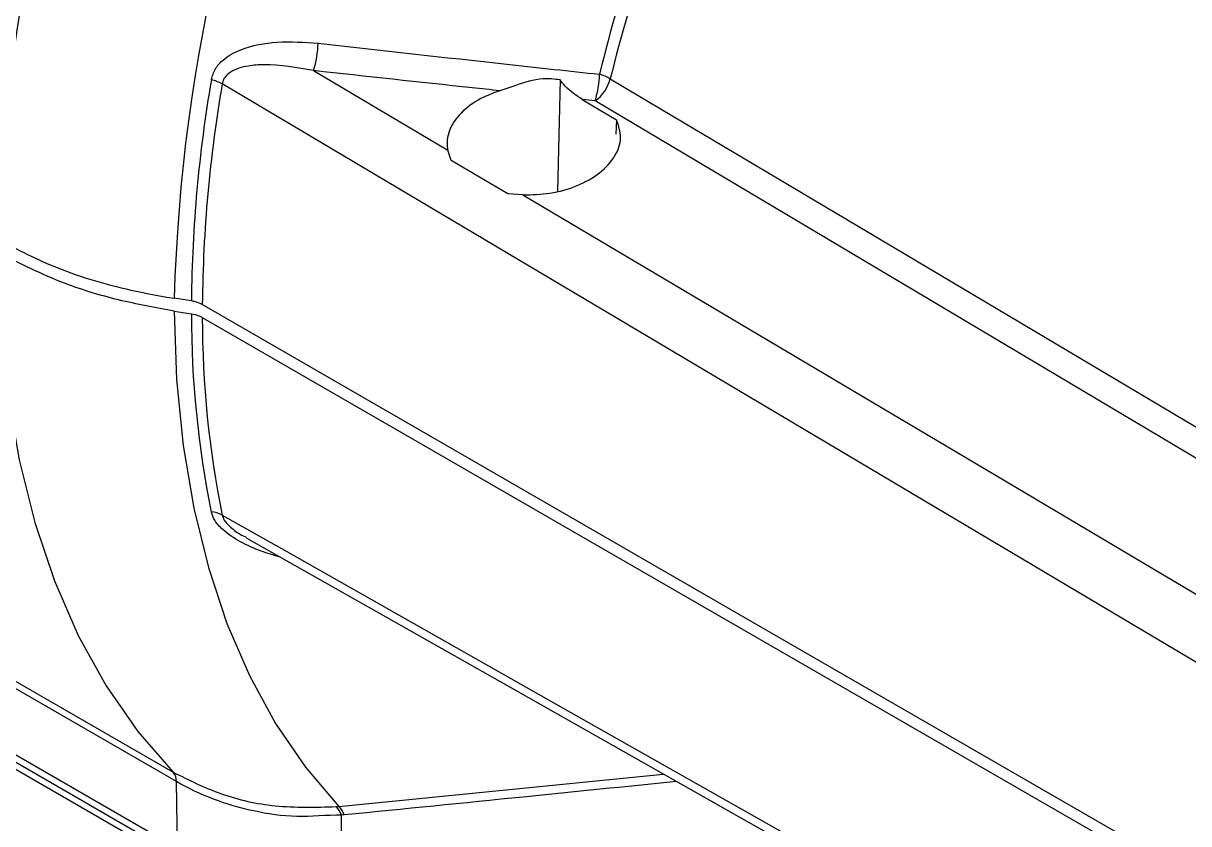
# Model space of a CAD drawing. Extents: x 16.5 to 113.1, y 4.4 to 84.5.
# Drawn here: x 24.843 to 27.816, y 63.281 to 65.324 of the extents above; entities that cross this region are included whole.
import ezdxf

# ---------------------------------------------------------------- set-up
doc = ezdxf.new("R2010")
doc.units = 0
doc.header["$MEASUREMENT"] = 0
doc.layers.add('OBJECT', color=7, linetype='CONTINUOUS')

msp = doc.modelspace()

# ---------------------------------------------------------------- linework, layer by layer
at = {"layer": 'OBJECT'}
for p, q in [((25.5837, 65.2036), (25.926, 65.0004)), ((26.2124, 65.1801), (26.2061, 64.8964)), ((26.2691, 65.1301), (26.3566, 65.0784)), ((26.3022, 65.1266), (26.2691, 65.1301)), ((26.3566, 65.0784), (26.3552, 65.0411)), ((25.9347, 64.9739), (25.926, 65.0004)), ((26.079, 64.8888), (25.9347, 64.9739)), ((26.1176, 64.8866), (26.079, 64.8888)), ((25.272, 64.6157), (25.2281, 64.6225)), ((28.6118, 62.6944), (25.2998, 64.6064)), ((25.2281, 64.5898), (25.272, 64.583)), ((25.2998, 64.5738), (28.6118, 62.6618)), ((25.2338, 63.3891), (24.6351, 63.7347)), ((24.8216, 63.6462), (25.2256, 63.4129)), ((24.5626, 63.6082), (25.2364, 63.2192)), ((25.2465, 63.1936), (24.5727, 63.5826)), ((24.7269, 63.4763), (25.4008, 63.0873)), ((25.2364, 63.2192), (25.2338, 63.3891)), ((25.6478, 63.3257), (26.4757, 63.4083)), ((25.6412, 63.325), (25.6478, 63.3257)), ((25.6567, 63.1043), (25.6551, 63.3032))]:
    msp.add_line(p, q, dxfattribs=at)
at = {"layer": 'OBJECT', "flags": 128}
for points in [[(26.3406, 65.1829), (26.4162, 65.1379), (26.7656, 64.9301), (28.1633, 64.0987), (29.236, 63.4607)], [(28.6949, 63.1824), (28.5186, 63.2872), (27.8132, 63.7063), (25.3506, 65.1697)], [(29.1974, 63.4034), (28.2878, 63.9447), (27.3784, 64.486), (26.3022, 65.1266)], [(26.1176, 64.8866), (26.433, 64.6994), (27.3437, 64.1589), (28.4048, 63.5291)], [(24.7798, 64.7392), (24.7863, 64.5552), (24.804, 64.3786), (24.8327, 64.2101), (24.8723, 64.0507), (24.9226, 63.901), (24.9834, 63.7617), (25.0544, 63.6336), (25.1352, 63.5171), (25.2256, 63.4129)], [(25.2281, 64.5898), (25.2343, 64.415), (25.2509, 64.2471), (25.278, 64.0869), (25.3152, 63.9351), (25.3626, 63.7925), (25.4198, 63.6596), (25.4867, 63.5372), (25.5628, 63.4257), (25.6478, 63.3257)], [(25.3506, 64.0691), (25.5151, 63.9759), (26.2204, 63.5766), (28.6949, 62.1757)], [(25.4113, 64.0114), (26.079, 63.633), (28.7201, 62.1367)]]:
    msp.add_lwpolyline(points, dxfattribs=at)
at = {"layer": 'OBJECT'}
for centre, radius, start, end in [((29.3433, 64.6413), 4.5653, 154.415, 178.3612), ((29.5991, 64.4981), 4.3728, 154.636, 178.3701), ((30.3771, 64.1956), 4.185, 156.5781, 166.1907), ((30.3922, 64.1871), 4.1722, 156.5781, 166.1907), ((25.356, 65.2765), 0.239, 342.2512, 359.3309), ((28.7911, 64.5831), 3.5193, 170.2276, 179.4695), ((25.2975, 65.0744), 0.109, 60.9024, 76.5494), ((26.0695, 65.1987), 0.2436, 342.8049, 359.0144), ((26.2436, 65.2078), 0.1001, 305.8423, 345.6232), ((26.2761, 65.0677), 0.1321, 60.7679, 73.7307), ((28.8099, 64.5739), 3.5102, 170.2277, 179.4687), ((27.8123, 64.5831), 2.5404, 180.0017, 191.4906), ((27.8335, 64.5739), 2.5337, 180.0026, 191.4907), ((25.3194, 64.0125), 0.0647, 61.1892, 86.8986), ((25.1992, 63.3905), 0.0346, 357.5778, 40.3881), ((25.6007, 63.284), 0.0576, 19.4043, 45.3776), ((25.6076, 63.2837), 0.0581, 20.2232, 46.1808)]:
    msp.add_arc(centre, radius, start, end, dxfattribs=at)
for points, knots in [([(25.3229, 65.1805), (25.3257, 65.1901), (25.3314, 65.2094), (25.3571, 65.237), (25.4088, 65.2651), (25.4927, 65.2806), (25.5601, 65.276), (25.5951, 65.2737)], [0, 0, 0, 0, 0.101178, 0.201859, 0.374018, 0.675191, 1, 1, 1, 1]), ([(25.5951, 65.2737), (25.6352, 65.2692), (25.836, 65.2466), (26.0753, 65.2202), (26.2746, 65.1986), (26.3131, 65.1945)], [0, 0, 0, 0, 0.167872, 0.839364, 1, 1, 1, 1]), ([(25.5837, 65.2036), (25.5411, 65.2114), (25.4849, 65.2217), (25.4133, 65.2163), (25.3781, 65.2064), (25.3579, 65.1885), (25.3521, 65.1775), (25.3508, 65.1711), (25.3506, 65.1697)], [0, 0, 0, 0, 0.49037, 0.647323, 0.850236, 0.921686, 0.982752, 1, 1, 1, 1]), ([(26.0586, 65.1523), (26.0352, 65.1548), (25.8768, 65.1717), (25.7185, 65.1889), (25.5837, 65.2036)], [0, 0, 0, 0, 0.147984, 1, 1, 1, 1]), ([(26.2124, 65.1801), (26.1977, 65.1818), (26.1598, 65.1864), (26.1079, 65.1686), (26.0721, 65.1568), (26.0586, 65.1523)], [0, 0, 0, 0, 0.281228, 0.727865, 1, 1, 1, 1]), ([(26.2691, 65.1301), (26.2541, 65.14), (26.2339, 65.1533), (26.2167, 65.1747), (26.2124, 65.1801)], [0, 0, 0, 0, 0.74649, 1, 1, 1, 1]), ([(26.0586, 65.1523), (26.0448, 65.1473), (26.0088, 65.1342), (25.962, 65.1019), (25.929, 65.0573), (25.9225, 65.0219), (25.9255, 65.0033), (25.926, 65.0004)], [0, 0, 0, 0, 0.162696, 0.424831, 0.687546, 0.950209, 1, 1, 1, 1]), ([(26.1176, 64.8866), (26.1408, 64.8871), (26.1889, 64.8882), (26.2583, 64.9083), (26.3166, 64.9413), (26.3554, 64.9843), (26.372, 65.0324), (26.3617, 65.0631), (26.3566, 65.0784)], [0, 0, 0, 0, 0.156109, 0.324409, 0.493191, 0.662433, 0.831758, 1, 1, 1, 1]), ([(24.7798, 64.7719), (24.8287, 64.7468), (24.9302, 64.6947), (25.0868, 64.6476), (25.1909, 64.6291), (25.2281, 64.6225)], [0, 0, 0, 0, 0.375049, 0.776984, 1, 1, 1, 1]), ([(25.2281, 64.5898), (25.1803, 64.5986), (25.0835, 64.6163), (24.9282, 64.6638), (24.8347, 64.7113), (24.7798, 64.7392)], [0, 0, 0, 0, 0.287513, 0.581795, 1, 1, 1, 1]), ([(25.2998, 64.6064), (25.2944, 64.609), (25.286, 64.6131), (25.2757, 64.615), (25.272, 64.6157)], [0, 0, 0, 0, 0.643567, 1, 1, 1, 1]), ([(25.272, 64.583), (25.2786, 64.5816), (25.2889, 64.5795), (25.2969, 64.5753), (25.2998, 64.5738)], [0, 0, 0, 0, 0.643557, 1, 1, 1, 1]), ([(25.4984, 63.962), (25.4821, 63.9668), (25.4472, 63.9769), (25.3965, 63.9999), (25.3553, 64.0269), (25.3304, 64.0544), (25.3252, 64.0701), (25.3229, 64.077)], [0, 0, 0, 0, 0.219329, 0.468193, 0.718719, 0.875016, 1, 1, 1, 1]), ([(25.3506, 64.0691), (25.352, 64.0649), (25.3552, 64.0554), (25.3711, 64.038), (25.3906, 64.0226), (25.4066, 64.015), (25.4119, 64.0125)], [0, 0, 0, 0, 0.190028, 0.423857, 0.807889, 1, 1, 1, 1]), ([(25.2256, 63.4129), (25.2658, 63.3929), (25.3473, 63.3523), (25.4882, 63.3209), (25.589, 63.3236), (25.6412, 63.325)], [0, 0, 0, 0, 0.3191048, 0.6474945, 1, 1, 1, 1]), ([(25.6551, 63.3032), (25.6551, 63.3032), (25.6152, 63.3032), (25.5412, 63.2953), (25.4305, 63.3116), (25.3276, 63.3413), (25.2641, 63.3716), (25.2338, 63.3891), (25.2338, 63.3891)], [0, 0, 0, 0, 0.0000044, 0.254675, 0.509348, 0.7546722, 0.9999955, 1, 1, 1, 1]), ([(26.5094, 63.3892), (26.3791, 63.3759), (26.0966, 63.3471), (25.8142, 63.319), (25.6621, 63.3038)], [0, 0, 0, 0, 0.461524, 1, 1, 1, 1]), ([(25.6621, 63.3038), (25.6597, 63.3038), (25.6573, 63.3037), (25.6551, 63.3032), (25.6551, 63.3032)], [0, 0, 0, 0, 0.99969, 1, 1, 1, 1])]:
    msp.add_open_spline(points, degree=3, knots=knots, dxfattribs=at)

doc.saveas('drawing.dxf')
